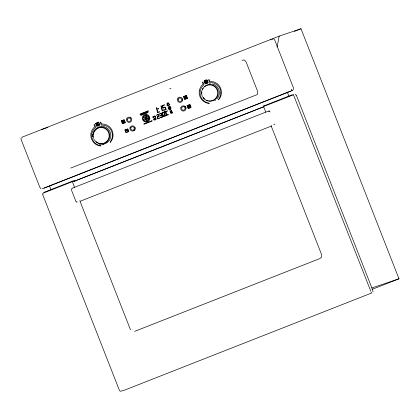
<?xml version="1.0" encoding="UTF-8"?>
<svg xmlns="http://www.w3.org/2000/svg" width="420" height="420" viewBox="0 0 420 420"><rect width="100%" height="100%" fill="white"/><g stroke="black" fill="none" stroke-linecap="round" stroke-linejoin="round"><path stroke-width="0.63" d="M168.21 107.72L168.189 107.998A1.412 1.397 71.3 0 0 168.777 109.132C169.675 109.867 170.73 109.499 170.956 108.381A1.286 1.27 71.3 0 0 170.987 107.73L170.483 106.885A1.439 1.428 71.3 0 0 169.78 106.575L168.567 107.016A1.412 1.397 71.3 0 0 168.21 107.735M277.064 46.935L279.195 36.12L301.009 28.754L399 278.796L372.167 289.349M372.96 292L372.881 290.551L296.331 95.219M97.109 124.73L96.736 124.651L96.989 124.341A0.856 0.851 71.3 0 1 96.999 124.157L96.726 123.868L97.12 123.795M268.616 111.384L269.735 110.959M264.133 106.286L293.769 94.658M291.921 90.127L291.606 90.353L291.428 89.166M72.14 188.617L71.379 188.927L71.453 190.029L75.91 201.401M43.003 194.696L42.714 193.489L43.769 192.911L71.831 181.876M273.84 124.719L274.958 124.289M265.792 112.198L263.398 106.092L292.331 94.726M72.188 188.228L268.606 111.022M80.351 201.175L271.598 126M22.134 137.161L279.195 36.12M294.299 31.39L301.009 28.754M169.785 88.725L171.003 88.247M70.707 168.079L256.925 94.705L257.712 93.723L257.576 91.229L246.12 62.002L244.529 60.081L242.062 60.207M42.089 188.811L290.63 91.119M43.979 188.176L292.519 90.479M43.79 192.418L72.466 181.141L74.23 180.547L74.587 180.91M72.98 181.718L263.702 106.754M73.663 181.487L263.776 106.759M134.689 331.343L319.804 258.584L321.694 256.988L321.557 254.499L271.058 125.633M371.858 292.929L123.317 390.621L120.241 391.246L119.317 390.128L42.767 194.796M41.344 129.612L48.011 127.36M263.398 106.092L265.162 105.493M371.753 287.999L399 278.796M167.79 102.937L167.359 103.105A1.176 1.166 71.3 0 0 166.934 103.645L167.144 105.94L167.916 105.635A0.651 0.646 71.3 0 0 169.087 105.173L169.874 104.864L168.467 103.042M123.207 120.614L122.876 120.745A0.913 0.903 71.3 0 0 122.546 121.16C121.942 124.267 126.284 122.551 123.732 120.698M76.067 201.327L76.529 202.151L77.364 201.947M103.814 144.165L99.556 144.197M271.688 39.443L272.113 39.401M371.054 292.483L371.322 292.556M97.177 123.68C96.847 123.428 98.264 122.834 97.933 123.58A0.688 0.683 71.3 0 0 97.566 123.617A0.688 0.683 71.3 0 0 97.151 124.409A0.688 0.683 71.3 0 0 97.87 124.95A0.688 0.683 71.3 0 0 98.501 124.315L98.947 124.514L98.543 124.693A0.861 0.856 71.3 0 1 98.248 124.992L98.112 125.391L97.855 125.102A0.861 0.856 71.3 0 1 97.571 125.06L97.246 125.333L97.288 124.913A0.856 0.851 71.3 0 1 97.12 124.719M40.84 188.822L40.304 187.877M273.751 38.845L274.675 39.963L293.543 88.106L293.654 89.654M272.554 38.95L272.832 39.296M270.674 39.995L270.532 39.622M295.402 94.101L296.095 95.324M269.54 111.148L269.981 111.983M293.512 94.91L370.855 291.317M72.161 181.256L74.55 187.341M79.811 200.739L130.494 329.805M287.228 91.99L288.902 96.264M205.706 81.674L205.128 80.204L205.758 79.958L206.078 80.777L206.593 80.577L206.734 80.939L206.22 81.139L206.346 81.464A0.766 0.756 71.3 0 1 206.95 82.488A0.766 0.756 71.3 0 1 205.826 82.856A0.766 0.756 71.3 0 1 205.706 81.669M49.618 186.091L51.051 189.756M39.979 187.682L21.11 139.54L21.032 138.091M21.997 137.744L21.971 137.324M292.661 89.969L292.677 90.311M92.951 134.652L92.978 136.668M92.915 134.894L92.941 136.784M92.705 134.458L92.736 136.621M167.843 102.916A1.176 1.166 71.3 0 1 168.52 103.021M123.249 120.598A0.913 0.903 71.3 0 1 123.774 120.682M146.359 114.476A3.822 3.78 71.3 0 1 148.601 115.469A3.785 3.748 71.3 0 1 147.961 121.558A3.785 3.748 71.3 0 1 142.411 119.102A3.785 3.748 71.3 0 1 146.365 114.508M93.282 134.542A8.363 8.274 71.3 0 1 102.065 127.145A8.363 8.274 71.3 0 1 109.799 135.744A8.363 8.274 71.3 0 1 101.64 143.834M100.642 143.782A8.363 8.274 71.3 0 1 98.228 143.126M97.776 142.91A8.363 8.274 71.3 0 1 96.117 141.776M94.889 129.848A8.988 8.894 71.3 0 1 109.799 131.087A8.988 8.894 71.3 0 1 102.648 144.28M99.976 144.055A8.988 8.894 71.3 0 1 98.443 143.54M93.613 132.211A8.988 8.894 71.3 0 1 94.295 130.741M94.463 131.05A8.122 8.033 71.3 0 1 106.391 129.486A8.122 8.033 71.3 0 1 106.57 141.629A8.122 8.033 71.3 0 1 94.595 140.264M94.243 139.718A8.122 8.033 71.3 0 1 93.671 138.542M93.455 137.928A8.122 8.033 71.3 0 1 93.177 136.647M93.151 134.694A8.122 8.033 71.3 0 1 93.392 133.413M93.587 132.788A8.122 8.033 71.3 0 1 94.127 131.607M204.435 86.625A8.363 8.274 71.3 0 1 217.97 90.52A8.363 8.274 71.3 0 1 208.646 101.062M207.674 100.832A8.363 8.274 71.3 0 1 206.278 100.264M204.619 99.13A8.363 8.274 71.3 0 1 203.275 97.634M201.81 93.907A8.363 8.274 71.3 0 1 201.784 91.896M202.419 89.471A8.363 8.274 71.3 0 1 203.133 88.142M209.281 83.774A8.988 8.894 71.3 0 1 210.352 83.701M212.483 83.942A8.988 8.894 71.3 0 1 218.547 88.924M218.757 89.423A8.988 8.894 71.3 0 1 216.867 98.973M215.649 100.023A8.988 8.894 71.3 0 1 214.736 100.59M202.335 89.544A8.122 8.033 71.3 0 1 214.562 86.562A8.122 8.033 71.3 0 1 214.746 99.267A8.122 8.033 71.3 0 1 202.435 96.495M202.172 95.897A8.122 8.033 71.3 0 1 202.088 90.142M130.431 117.432A2.62 2.594 71.3 0 1 131.14 117.999M135.014 127.46A2.62 2.594 71.3 0 1 135.193 128.352M135.061 129.25A2.62 2.594 71.3 0 1 133.959 130.646M181.703 107.888A1.764 1.743 71.3 0 1 184.522 107.147A1.764 1.743 71.3 0 1 184.097 110.051A1.764 1.743 71.3 0 1 181.613 108.491M184.679 106.129A2.62 2.594 71.3 0 1 186.044 108.365M182.459 98.789A2.62 2.594 71.3 0 1 182.511 100.58M156.629 115.169L158.372 114.739L158.403 114.224L156.629 115.169M159.395 114.083L161.138 113.652L161.17 113.138L159.395 114.083M162.099 105.845L164.477 105.231L164.519 104.591L162.099 105.845M162.157 112.996L163.9 112.565L163.936 112.051L162.157 112.996M165.417 111.715L167.317 111.221L167.349 110.707L165.417 111.715M158.067 112.334L157.836 112.817L157.479 112.334L157.064 110.864L157.343 110.292L158.067 112.334M162.598 116.739L162.409 117.122L162.125 116.739L162.02 115.106L162.598 116.739M162.645 110.539L162.409 111.017L162.052 110.539L161.637 109.069L161.921 108.491L162.645 110.539M165.365 115.652L165.175 116.036L164.892 115.652L164.782 114.014L165.365 115.652M166.11 109.174L165.874 109.652L165.517 109.174L165.102 107.704L165.386 107.126L166.11 109.174M112.513 134.873L112.198 138.017L110.14 142.417C115.138 137.482 113.51 128.279 107.195 125.26A11.282 11.162 71.3 0 0 101.567 124.031L100.8 122.073L100.212 122.304L101.33 125.155A10.432 10.322 71.3 0 1 108.36 127.145A10.201 10.096 71.3 0 1 111.814 131.67L112.513 134.873M220.862 92.29L220.542 95.429L218.484 99.829C223.482 94.894 221.855 85.696 215.544 82.677A11.282 11.162 71.3 0 0 209.911 81.443L209.144 79.485L208.556 79.716L209.674 82.567A10.432 10.322 71.3 0 1 216.704 84.556A10.201 10.096 71.3 0 1 220.159 89.082L220.862 92.29M145.982 117.721L144.847 117.611A2.074 2.047 71.3 0 0 143.939 117.695C142.774 116.141 145.488 116.424 145.982 117.721M122.787 121.364L123.165 122.435L124.152 122.031L123.596 120.95L122.787 121.364M167.249 103.903L167.738 105.289L169.008 104.764C169.26 103.682 167.622 102.643 167.249 103.903M143.813 119.306C144.617 122.467 147.415 115.421 143.813 119.306M185.293 97.487C185.441 98.795 184.517 96.432 185.293 97.487M185.635 97.356L185.582 98.301L185.147 98.474L184.517 96.868L184.952 96.7L185.635 97.356M145.745 119.48L145.96 120.792L147.299 120.645L146.958 120.278A2.373 2.347 71.3 0 1 146.501 119.621L146.003 118.477L145.745 119.48M156.413 107.783L156.786 109.893L157.306 110.156L156.849 108.003L156.413 107.783M158.513 114.188L158.807 115.867L159.222 116.078L158.513 114.188M160.991 105.987L161.364 108.092L161.879 108.355L161.422 106.202L160.991 105.987M161.275 113.101L161.574 114.781L161.989 114.991L161.275 113.101M164.041 112.014L164.341 113.694L164.75 113.904L164.041 112.014M146.564 117.836C146.864 118.492 148.754 117.653 148.517 116.849A1.376 1.36 71.3 0 0 148.271 116.392L147.845 116.041L146.564 117.836M90.993 133.308C89.78 139.451 94.71 145.777 100.984 146.018L100.879 145.751C97.157 145.331 93.807 142.774 92.453 139.282A10.201 10.096 71.3 0 1 91.912 133.607A10.432 10.322 71.3 0 1 95.718 127.365L94.6 124.509L94.012 124.74L94.778 126.698A11.282 11.162 71.3 0 0 91.486 131.439L90.993 133.308M199.337 90.72C198.125 96.862 203.054 103.189 209.328 103.43L209.223 103.163C205.501 102.742 202.151 100.186 200.797 96.695A10.201 10.096 71.3 0 1 200.256 91.019L200.765 89.229A10.447 10.337 71.3 0 1 204.062 84.772L202.944 81.921L202.356 82.152L203.123 84.11A11.282 11.162 71.3 0 0 199.831 88.851L199.337 90.72M205.79 82.21L206.414 82.667L206.498 81.853A1.087 1.076 71.3 0 0 206.225 81.737C204.524 78.745 206.535 81.175 205.79 82.21M146.701 116.692L146.412 117.931L145.362 115.715A1.612 1.596 71.3 0 1 145.861 115.6L146.512 115.752L146.701 116.692M95.503 123.328L96.721 126.326L99.845 125.055L98.621 122.031L95.503 123.328M121.301 120.813L122.477 123.821L125.407 122.677L124.226 119.648L121.301 120.813M124.892 129.98L126.016 132.736L128.893 131.565L127.764 128.788L124.892 129.98M183.477 96.527L184.653 99.535L187.583 98.39L186.401 95.361L183.477 96.527M187.036 105.604L188.213 108.612L191.142 107.468L189.961 104.438L187.036 105.604M155.578 117.847L155.521 118.23L153.967 118.844A0.551 0.546 71.3 0 0 153.662 119.553A1.197 1.186 71.3 0 0 153.778 119.805A0.551 0.546 71.3 0 0 154.423 120.005L155.563 119.873L156.298 118.949C154.13 121.049 152.591 118.661 155.788 118.445L155.578 117.847M123.963 122.451L123.559 122.603L123.963 122.451M168.761 105.305L168.284 105.536L168.761 105.305M155.132 116.592L155.179 117.359L155.458 116.282L154.528 115.841L154.943 116.303L153.137 117.012L153.127 116.387L152.749 117.348L153.683 117.947L153.195 117.353L155.132 116.592M146.916 112.471L146.601 113.495L145.651 112.98L145.32 114.004L144.412 113.495L144.039 114.523L143.094 113.946L142.753 115.028L141.787 114.482L141.482 115.469L140.296 114.959L148.244 111.836L147.761 112.917L146.916 112.471M169.559 107.956L169.344 108.433L168.74 108.187L169.691 107.74A3.712 3.67 71.3 0 1 169.869 107.84L170.384 107.573L170.111 108.108L169.559 107.956M121.669 120.944L122.64 123.47L125.034 122.54L124.058 120.02L121.684 120.929M125.26 130.106L126.142 132.368L128.525 131.413L127.633 129.176L125.26 130.106M183.845 96.658L184.816 99.183L187.21 98.254L186.254 95.749L183.845 96.658M187.399 105.735L188.375 108.26L190.769 107.331L189.793 104.811L187.446 105.704M95.897 123.464L96.857 125.921L99.451 124.887L98.501 122.462L95.897 123.464M148.853 118.708C148.271 121.674 144.034 117.259 148.853 118.708M157.474 116.582L157.6 117.033L159.133 116.183L157.474 116.582M163.154 107.62L162.971 108.003L163.312 108.181L165.233 107.116L163.154 107.62M160.241 115.495L160.367 115.946L161.9 115.091L160.241 115.495M157.232 116.986L157.568 118.592L157.946 118.256L157.232 116.986M163.097 107.405L162.64 107.893L162.131 106.076L162.719 106.076L163.097 107.405M162.955 114.24L162.593 114.629L162.183 113.18L162.655 113.18L162.955 114.24M162.761 114.812L163.097 116.419L163.475 116.083L162.761 114.812M166.215 112.959L165.853 113.353L165.438 111.898L165.916 111.898L166.215 112.959M166.021 113.531L166.357 115.138L166.735 114.802L166.021 113.531M204.54 80.923L204.209 81.422L205.107 83.706A2.704 2.677 71.3 0 0 208.152 82.509L207.254 80.225L206.483 79.59L206.467 80.325L207.049 80.467L207.827 82.451L207.459 82.903L205.306 83.444L204.53 81.459L204.855 80.96L204.608 80.325L204.54 80.923M163.784 109.851C162.393 111.132 165.47 110.051 165.743 109.709L165.386 109.226L163.784 109.851M157.978 118.367L157.768 118.86L159.7 118.193L159.416 117.805L157.978 118.367M160.739 117.28L160.534 117.773L162.304 117.164L162.02 116.781L160.739 117.28M163.506 116.193L163.296 116.686L165.071 116.078L164.782 115.694L163.506 116.193M166.766 114.917L166.556 115.406L168.488 114.739L168.2 114.35L166.766 114.917M148.076 110.849L139.976 114.03L140.133 114.424L148.234 111.237L148.076 110.849M185.945 96.306L185.509 96.479L186.139 98.086L186.575 97.913L185.945 96.306M158.267 108.297L157.731 108.507L157.889 109.069L158.424 108.859L158.267 108.297M159.212 111.652L158.676 111.862L158.834 112.424L159.369 112.214L159.212 111.652M165.013 111.368L164.519 111.562L164.745 112.135L165.239 111.941L165.013 111.368M164.945 111.557L164.808 111.946L164.945 111.557M170.793 109.342L169.649 109.793L169.748 110.045L170.893 109.599L170.793 109.342M171.518 110.492L169.974 111.101L170.583 112.655L172.127 112.051L171.518 110.492M171.302 110.985L170.462 111.316L170.798 112.166L171.638 111.836L171.302 110.985M126.683 129.859L126.41 129.969L126.84 131.077L127.937 130.646L127.827 130.368L127.008 130.694L126.683 129.859M172.174 112.192L170.63 112.802L170.951 113.615L172.494 113.011L172.174 112.192M188.512 105.772L188.071 105.945L188.701 107.552L189.142 107.378L188.512 105.772M189.294 105.467L188.858 105.641L189.488 107.242L189.924 107.074L189.294 105.467M151.94 120.703L143.84 123.889L143.992 124.278L152.093 121.097L151.94 120.703M169.764 109.137L169.507 109.142A1.171 1.16 71.3 0 1 168.446 107.877A1.197 1.181 71.3 0 1 168.746 107.2A1.171 1.16 71.3 0 1 169.696 106.811A1.192 1.181 71.3 0 1 170.373 107.126L170.541 107.32A1.171 1.16 71.3 0 1 169.764 109.137M143.178 117.101A3.14 3.108 71.3 0 0 146.517 121.38A3.14 3.108 71.3 0 0 148.507 116.345A3.14 3.108 71.3 0 0 143.178 117.101M127.449 119.191A1.764 1.743 71.3 0 0 129.46 121.485A1.764 1.743 71.3 0 0 130.415 118.598A1.764 1.743 71.3 0 0 127.449 119.191M126.63 118.918A2.62 2.594 71.3 0 0 129.617 122.33A2.62 2.594 71.3 0 0 131.035 118.036A2.62 2.594 71.3 0 0 126.63 118.918M130.856 127.874A1.764 1.743 71.3 0 0 132.862 130.163A1.764 1.743 71.3 0 0 133.817 127.281A1.764 1.743 71.3 0 0 130.856 127.874M130.032 127.601A2.62 2.594 71.3 0 0 133.019 131.014A2.62 2.594 71.3 0 0 134.437 126.719A2.62 2.594 71.3 0 0 130.032 127.601M180.878 107.614A2.62 2.594 71.3 0 0 183.866 111.027A2.62 2.594 71.3 0 0 185.288 106.733A2.62 2.594 71.3 0 0 180.878 107.614M178.3 99.204A1.764 1.743 71.3 0 0 180.306 101.498A1.764 1.743 71.3 0 0 181.262 98.611A1.764 1.743 71.3 0 0 178.3 99.204M177.476 98.931A2.62 2.594 71.3 0 0 180.464 102.344A2.62 2.594 71.3 0 0 181.881 98.049A2.62 2.594 71.3 0 0 177.476 98.931"/></g></svg>
